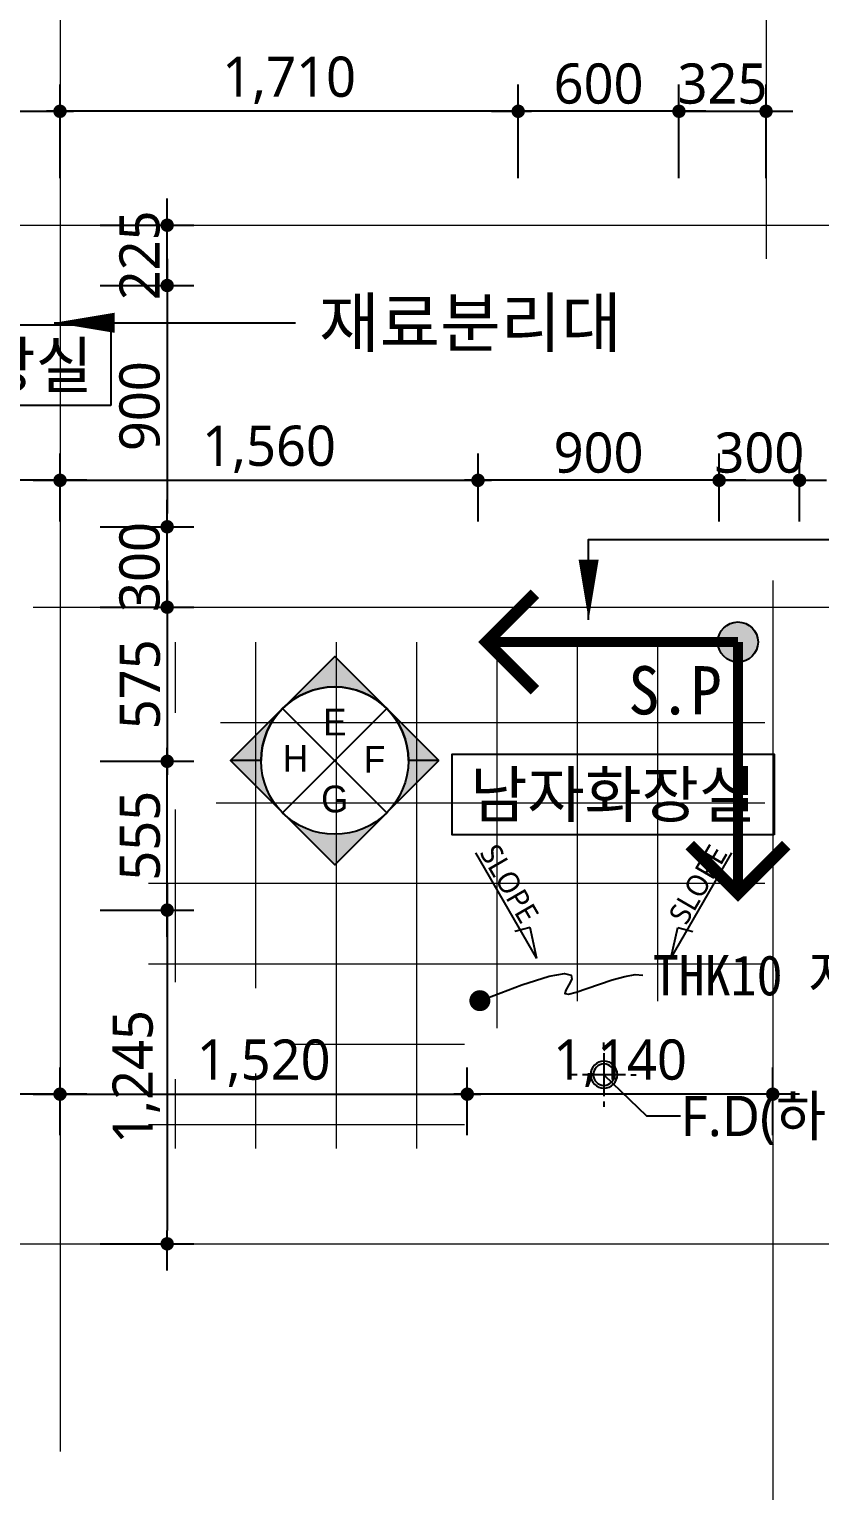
# Model space of a CAD drawing. Header units: millimetres. Extents: x -423835 to -174325, y -1379898 to -1311126.
# Drawn here: x -362437 to -359486, y -1357923 to -1352470 of the extents above; entities that cross this region are included whole.
import ezdxf
from ezdxf.enums import TextEntityAlignment as Align

# ---------------------------------------------------------------- set-up
doc = ezdxf.new("R2010")
doc.units = ezdxf.units.MM
doc.header["$LTSCALE"] = 100
doc.header["$MEASUREMENT"] = 0
doc.header["$PDSIZE"] = -10
doc.linetypes.add('CEN', pattern=[62, 60, -1, 0, -1])
doc.layers.get('0').update_dxf_attribs({"linetype": 'CONTINUOUS'})
doc.layers.get('Defpoints').update_dxf_attribs({"color": 153, "linetype": 'CONTINUOUS'})
for name, color, linetype, lineweight in [('A-AXIS-LINE', 1, 'CEN', 15), ('A-MKXS-TEXT1', 3, 'CONTINUOUS', 25), ('A-MKXX-NAME', 3, 'CONTINUOUS', 25), ('A-MKXX-SYMB', 7, 'CONTINUOUS', 25), ('A-WAXK-PATT', 8, 'CONTINUOUS', 18)]:
    doc.layers.add(name, color=color, linetype=linetype, lineweight=lineweight)
for name, color, linetype in [('A-DIMS', 7, 'CONTINUOUS'), ('A-ETC-1', 7, 'CONTINUOUS'), ('A-MKXS-LEAD', 7, 'CONTINUOUS'), ('A-TXT-S', 3, 'CONTINUOUS'), ('AA-MARK', 1, 'CONTINUOUS'), ('AA-TEX-3', 3, 'CONTINUOUS'), ('ARDM', 7, 'CONTINUOUS'), ('FIX', 6, 'CONTINUOUS'), ('IN-F-PAT', 8, 'CONTINUOUS'), ('IN-TEXT-FIN', 3, 'CONTINUOUS'), ('LEADER', 7, 'CONTINUOUS')]:
    doc.layers.add(name, color=color, linetype=linetype)
doc.styles.add('HY울릉도L', font='')
doc.styles.add('돋움체', font='')
doc.styles.add('맑은고딕', font='malgun.ttf')
doc.styles.add('한농대-돋음체', font='')
doc.styles.get('HY울릉도L').set_extended_font_data('HYwulM')
doc.styles.get('돋움체').set_extended_font_data('DotumChe')
doc.styles.get('한농대-돋음체').set_extended_font_data('Dotum')
doc.dimstyles.new('CDIM', dxfattribs={"dimtxt": 3, "dimasz": 1.5, "dimexe": 2, "dimexo": 1, "dimgap": 1, "dimtad": 1, "dimdec": 0, "dimrnd": 0.5, "dimzin": 0, "dimdsep": 32, "dimlunit": 6, "dimtxsty": 'HY울릉도L', "dimblk1": '_CIDOT', "dimblk2": '_CIDOT', "dimsah": 1, "dimcen": 5.5, "dimclrd": 2, "dimclre": 2, "dimclrt": 7, "dimadec": 0, "dimazin": 0, "dimtfac": 1, "dimtdec": 0, "dimtix": 1, "dimtmove": 2, "dimatfit": 1, "dimldrblk": '_CIDOT', "dimfxl": 1, "dimtolj": 1, "dimtzin": 0, "dimlwd": -1, "dimarcsym": 0})

# ---------------------------------------------------------------- blocks, each defined once
blk = doc.blocks.new('전개도')
at = {"layer": 'AA-MARK'}
h = blk.add_hatch(color=256, dxfattribs=at)
edge = h.paths.add_edge_path()
edge.add_line((-32914.55, -89502.68), (-32916.83, -89502.68))
edge.add_arc((-32922.33, -89502.68), 5.5, 0, 180)
edge.add_line((-32927.83, -89502.68), (-32930.11, -89502.68))
edge.add_line((-32930.11, -89502.68), (-32922.33, -89494.91))
edge.add_line((-32922.33, -89494.91), (-32914.55, -89502.68))
h = blk.add_hatch(color=256, dxfattribs=at)
edge = h.paths.add_edge_path()
edge.add_line((-32914.55, -89502.68), (-32916.83, -89502.68))
edge.add_arc((-32922.33, -89502.68), 5.5, -180, 0, ccw=False)
edge.add_line((-32927.83, -89502.68), (-32930.11, -89502.68))
edge.add_line((-32930.11, -89502.68), (-32922.33, -89510.46))
edge.add_line((-32922.33, -89510.46), (-32914.55, -89502.68))
at = {"layer": 'AA-MARK', "color": 1}
for p, q in [((-32918.44, -89506.57), (-32926.22, -89498.79)), ((-32918.44, -89498.79), (-32926.22, -89506.57))]:
    blk.add_line(p, q, dxfattribs=at)
at = {"layer": 'AA-MARK'}
for points in [[(-32914.55, -89502.68), (-32916.83, -89502.68, 1), (-32927.83, -89502.68), (-32930.11, -89502.68), (-32922.33, -89494.91)], [(-32914.55, -89502.68), (-32916.83, -89502.68, -1), (-32927.83, -89502.68), (-32930.11, -89502.68), (-32922.33, -89510.46)]]:
    blk.add_lwpolyline(points, format="xyb", close=True, dxfattribs=at)
blk.add_circle((-32922.33, -89502.68), 5.5, dxfattribs=at)
blk = doc.blocks.new('전개도-1')
at = {"xscale": 50, "yscale": 50, "zscale": 50}
blk.add_blockref('전개도', (1646116.4, 4475134.2), dxfattribs=at)
at = {"layer": 'AA-MARK', "color": 3, "style": '한농대-돋음체'}
for tag, p in [('A', (0, 93.9)), ('B', (-146.8, -41.5)), ('C', (148.6, -45.4)), ('D', (0, -193))]:
    blk.add_attdef(tag, text='', height=100, dxfattribs=at).set_placement(p, align=Align.CENTER)
blk = doc.blocks.new('지하2층 평면도$1$FD')
at = {"layer": 'FIX'}
for p, q in [((0, 100), (0, 120)), ((0, -80), (0, 80)), ((-100, 0), (-120, 0)), ((80, 0), (-80, 0)), ((100, 0), (120, 0)), ((0, -100), (0, -120))]:
    blk.add_line(p, q, dxfattribs=at)
for radius in [50, 40]:
    blk.add_circle((0, 0), radius, dxfattribs=at)
blk = doc.blocks.new('A$C136B090C')
at = {"layer": 'A-ETC-1'}
for p, q in [((-49.8, 328.8), (86.4, 203.5)), ((-49.8, 328.8), (306.3, -288)), ((86.4, 203.5), (22.1, 139.2))]:
    blk.add_line(p, q, dxfattribs=at)
blk = doc.blocks.new('_CIDOT')
at = {"color": 0, "linetype": 'ByBlock'}
blk.add_line((2, 0), (-1, 0), dxfattribs=at)
at = {"color": 0, "linetype": 'ByBlock', "const_width": 0.5}
blk.add_lwpolyline([(-0.25, 0, 1), (0.25, 0, 1)], format="xyb", close=True, dxfattribs=at)
blk = doc.blocks.new('*D328')
at = {"layer": 'A-DIMS', "lineweight": -2, "transparency": 16777216}
for p, q in [((-363681.7, -1354306.6), (-363681.7, -1354053.3)), ((-362321.7, -1354306.6), (-362321.7, -1354053.3))]:
    blk.add_line(p, q, dxfattribs=at)
at = {"layer": 'A-DIMS', "transparency": 16777216}
blk.add_line((-362371.7, -1354153.3), (-363631.7, -1354153.3), dxfattribs=at)
at = {"layer": 'Defpoints', "color": 0, "transparency": 16777216}
for p in [(-363681.7, -1354153.3), (-363681.7, -1354356.6), (-362321.7, -1354356.6)]:
    blk.add_point(p, dxfattribs=at)
at = {"layer": 'A-DIMS', "transparency": 16777216, "xscale": 50, "yscale": 50, "zscale": 50, "rotation": 180}
blk.add_blockref('_CIDOT', (-363681.7, -1354153.3), dxfattribs=at)
at = {"layer": 'A-DIMS', "transparency": 16777216, "xscale": 50, "yscale": 50, "zscale": 50}
blk.add_blockref('_CIDOT', (-362321.7, -1354153.3), dxfattribs=at)
at = {"layer": 'A-DIMS', "color": 3, "transparency": 16777216, "insert": (-363001.7, -1354037.8), "char_height": 150, "attachment_point": 5, "style": '맑은고딕'}
blk.add_mtext('\\A1;1,360', dxfattribs=at)
blk = doc.blocks.new('*D329')
at = {"layer": 'A-DIMS', "lineweight": -2, "transparency": 16777216}
for p, q in [((-360761.7, -1354306.6), (-360761.7, -1354053.3)), ((-359861.7, -1354306.6), (-359861.7, -1354053.3))]:
    blk.add_line(p, q, dxfattribs=at)
at = {"layer": 'A-DIMS', "transparency": 16777216}
blk.add_line((-359911.7, -1354153.3), (-360711.7, -1354153.3), dxfattribs=at)
at = {"layer": 'Defpoints', "color": 0, "transparency": 16777216}
for p in [(-360761.7, -1354153.3), (-360761.7, -1354356.6), (-359861.7, -1354356.6)]:
    blk.add_point(p, dxfattribs=at)
at = {"layer": 'A-DIMS', "transparency": 16777216, "xscale": 50, "yscale": 50, "zscale": 50, "rotation": 180}
blk.add_blockref('_CIDOT', (-360761.7, -1354153.3), dxfattribs=at)
at = {"layer": 'A-DIMS', "transparency": 16777216, "xscale": 50, "yscale": 50, "zscale": 50}
blk.add_blockref('_CIDOT', (-359861.7, -1354153.3), dxfattribs=at)
at = {"layer": 'A-DIMS', "color": 3, "transparency": 16777216, "insert": (-360311.7, -1354050.8), "char_height": 150, "attachment_point": 5, "style": '맑은고딕'}
blk.add_mtext('\\A1;900', dxfattribs=at)
blk = doc.blocks.new('*D330')
at = {"layer": 'A-DIMS', "lineweight": -2, "transparency": 16777216}
for p, q in [((-362321.7, -1354306.6), (-362321.7, -1354053.3)), ((-360761.7, -1354306.6), (-360761.7, -1354053.3))]:
    blk.add_line(p, q, dxfattribs=at)
at = {"layer": 'A-DIMS', "transparency": 16777216}
blk.add_line((-362271.7, -1354153.3), (-360811.7, -1354153.3), dxfattribs=at)
at = {"layer": 'Defpoints', "color": 0, "transparency": 16777216}
for p in [(-360761.7, -1354153.3), (-362321.7, -1354356.6), (-360761.7, -1354356.6)]:
    blk.add_point(p, dxfattribs=at)
at = {"layer": 'A-DIMS', "transparency": 16777216, "xscale": 50, "yscale": 50, "zscale": 50, "rotation": 180}
blk.add_blockref('_CIDOT', (-362321.7, -1354153.3), dxfattribs=at)
at = {"layer": 'A-DIMS', "transparency": 16777216, "xscale": 50, "yscale": 50, "zscale": 50}
blk.add_blockref('_CIDOT', (-360761.7, -1354153.3), dxfattribs=at)
at = {"layer": 'A-DIMS', "color": 3, "transparency": 16777216, "insert": (-361541.7, -1354037.8), "char_height": 150, "attachment_point": 5, "style": '맑은고딕'}
blk.add_mtext('\\A1;1,560', dxfattribs=at)
blk = doc.blocks.new('*D331')
at = {"layer": 'A-DIMS', "lineweight": -2, "transparency": 16777216}
for p, q in [((-359861.7, -1354306.6), (-359861.7, -1354053.3)), ((-359561.7, -1354306.6), (-359561.7, -1354053.3))]:
    blk.add_line(p, q, dxfattribs=at)
at = {"layer": 'A-DIMS', "transparency": 16777216}
for p, q in [((-359911.7, -1354153.3), (-359961.7, -1354153.3)), ((-359861.7, -1354153.3), (-359561.7, -1354153.3)), ((-359511.7, -1354153.3), (-359461.7, -1354153.3))]:
    blk.add_line(p, q, dxfattribs=at)
at = {"layer": 'Defpoints', "color": 0, "transparency": 16777216}
for p in [(-359561.7, -1354153.3), (-359861.7, -1354356.6), (-359561.7, -1354356.6)]:
    blk.add_point(p, dxfattribs=at)
at = {"layer": 'A-DIMS', "transparency": 16777216, "xscale": 50, "yscale": 50, "zscale": 50}
blk.add_blockref('_CIDOT', (-359861.7, -1354153.3), dxfattribs=at)
at = {"layer": 'A-DIMS', "transparency": 16777216, "xscale": 50, "yscale": 50, "zscale": 50, "rotation": 180}
blk.add_blockref('_CIDOT', (-359561.7, -1354153.3), dxfattribs=at)
at = {"layer": 'A-DIMS', "color": 3, "transparency": 16777216, "insert": (-359711.7, -1354050.8), "char_height": 150, "attachment_point": 5, "style": '맑은고딕'}
blk.add_mtext('\\A1;300', dxfattribs=at)
blk = doc.blocks.new('*D332')
at = {"layer": 'A-DIMS', "lineweight": -2, "transparency": 16777216}
for p, q in [((-362171.7, -1354626.6), (-361821.7, -1354626.6)), ((-362171.7, -1355201.6), (-361821.7, -1355201.6))]:
    blk.add_line(p, q, dxfattribs=at)
at = {"layer": 'A-DIMS', "transparency": 16777216}
blk.add_line((-361921.7, -1354676.6), (-361921.7, -1355151.6), dxfattribs=at)
at = {"layer": 'Defpoints', "color": 0, "transparency": 16777216}
for p in [(-362221.7, -1354626.6), (-362221.7, -1355201.6), (-361921.7, -1355201.6)]:
    blk.add_point(p, dxfattribs=at)
at = {"layer": 'A-DIMS', "transparency": 16777216, "xscale": 50, "yscale": 50, "zscale": 50}
for p, rotation in [((-361921.7, -1354626.6), 90), ((-361921.7, -1355201.6), 270)]:
    blk.add_blockref('_CIDOT', p, dxfattribs=dict(at, rotation=rotation))
at = {"layer": 'A-DIMS', "color": 3, "transparency": 16777216, "insert": (-362022.9, -1354914.1), "char_height": 150, "attachment_point": 5, "rotation": 90, "style": '맑은고딕'}
blk.add_mtext('\\A1;575', dxfattribs=at)
blk = doc.blocks.new('*D333')
at = {"layer": 'A-DIMS', "lineweight": -2, "transparency": 16777216}
for p, q in [((-362171.7, -1355201.6), (-361821.7, -1355201.6)), ((-362171.7, -1355756.6), (-361821.7, -1355756.6))]:
    blk.add_line(p, q, dxfattribs=at)
at = {"layer": 'A-DIMS', "transparency": 16777216}
blk.add_line((-361921.7, -1355706.6), (-361921.7, -1355251.6), dxfattribs=at)
at = {"layer": 'Defpoints', "color": 0, "transparency": 16777216}
for p in [(-362221.7, -1355201.6), (-361921.7, -1355201.6), (-362221.7, -1355756.6)]:
    blk.add_point(p, dxfattribs=at)
at = {"layer": 'A-DIMS', "transparency": 16777216, "xscale": 50, "yscale": 50, "zscale": 50}
for p, rotation in [((-361921.7, -1355201.6), 90), ((-361921.7, -1355756.6), 270)]:
    blk.add_blockref('_CIDOT', p, dxfattribs=dict(at, rotation=rotation))
at = {"layer": 'A-DIMS', "color": 3, "transparency": 16777216, "insert": (-362022.9, -1355479.1), "char_height": 150, "attachment_point": 5, "rotation": 90, "style": '맑은고딕'}
blk.add_mtext('\\A1;555', dxfattribs=at)
blk = doc.blocks.new('*D334')
at = {"layer": 'A-DIMS', "transparency": 16777216}
for p, q in [((-361921.7, -1354276.6), (-361921.7, -1354226.6)), ((-361921.7, -1354626.6), (-361921.7, -1354326.6)), ((-361921.7, -1354676.6), (-361921.7, -1354726.6))]:
    blk.add_line(p, q, dxfattribs=at)
at = {"layer": 'A-DIMS', "lineweight": -2, "transparency": 16777216}
for p, q in [((-362171.7, -1354326.6), (-361821.7, -1354326.6)), ((-362171.7, -1354626.6), (-361821.7, -1354626.6))]:
    blk.add_line(p, q, dxfattribs=at)
at = {"layer": 'Defpoints', "color": 0, "transparency": 16777216}
for p in [(-362221.7, -1354326.6), (-361921.7, -1354326.6), (-362221.7, -1354626.6)]:
    blk.add_point(p, dxfattribs=at)
at = {"layer": 'A-DIMS', "transparency": 16777216, "xscale": 50, "yscale": 50, "zscale": 50}
for p, rotation in [((-361921.7, -1354326.6), 270), ((-361921.7, -1354626.6), 90)]:
    blk.add_blockref('_CIDOT', p, dxfattribs=dict(at, rotation=rotation))
at = {"layer": 'A-DIMS', "color": 3, "transparency": 16777216, "insert": (-362024.2, -1354476.6), "char_height": 150, "attachment_point": 5, "rotation": 90, "style": '맑은고딕'}
blk.add_mtext('\\A1;300', dxfattribs=at)
blk = doc.blocks.new('*D335')
at = {"layer": 'A-DIMS', "lineweight": -2, "transparency": 16777216}
for p, q in [((-362171.7, -1353426.6), (-361821.7, -1353426.6)), ((-362171.7, -1354326.6), (-361821.7, -1354326.6))]:
    blk.add_line(p, q, dxfattribs=at)
at = {"layer": 'A-DIMS', "transparency": 16777216}
blk.add_line((-361921.7, -1353476.6), (-361921.7, -1354276.6), dxfattribs=at)
at = {"layer": 'Defpoints', "color": 0, "transparency": 16777216}
for p in [(-362221.7, -1353426.6), (-362221.7, -1354326.6), (-361921.7, -1354326.6)]:
    blk.add_point(p, dxfattribs=at)
at = {"layer": 'A-DIMS', "transparency": 16777216, "xscale": 50, "yscale": 50, "zscale": 50}
for p, rotation in [((-361921.7, -1353426.6), 90), ((-361921.7, -1354326.6), 270)]:
    blk.add_blockref('_CIDOT', p, dxfattribs=dict(at, rotation=rotation))
at = {"layer": 'A-DIMS', "color": 3, "transparency": 16777216, "insert": (-362024.2, -1353876.6), "char_height": 150, "attachment_point": 5, "rotation": 90, "style": '맑은고딕'}
blk.add_mtext('\\A1;900', dxfattribs=at)
blk = doc.blocks.new('*D336')
at = {"layer": 'A-DIMS', "transparency": 16777216}
for p, q in [((-361921.7, -1353151.6), (-361921.7, -1353101.6)), ((-361921.7, -1353426.6), (-361921.7, -1353201.6)), ((-361921.7, -1353476.6), (-361921.7, -1353526.6))]:
    blk.add_line(p, q, dxfattribs=at)
at = {"layer": 'A-DIMS', "lineweight": -2, "transparency": 16777216}
for p, q in [((-362171.7, -1353201.6), (-361821.7, -1353201.6)), ((-362171.7, -1353426.6), (-361821.7, -1353426.6))]:
    blk.add_line(p, q, dxfattribs=at)
at = {"layer": 'Defpoints', "color": 0, "transparency": 16777216}
for p in [(-362221.7, -1353201.6), (-361921.7, -1353201.6), (-362221.7, -1353426.6)]:
    blk.add_point(p, dxfattribs=at)
at = {"layer": 'A-DIMS', "transparency": 16777216, "xscale": 50, "yscale": 50, "zscale": 50}
for p, rotation in [((-361921.7, -1353201.6), 270), ((-361921.7, -1353426.6), 90)]:
    blk.add_blockref('_CIDOT', p, dxfattribs=dict(at, rotation=rotation))
at = {"layer": 'A-DIMS', "color": 3, "transparency": 16777216, "insert": (-362024.2, -1353314.1), "char_height": 150, "attachment_point": 5, "rotation": 90, "style": '맑은고딕'}
blk.add_mtext('\\A1;225', dxfattribs=at)
blk = doc.blocks.new('*D339')
at = {"layer": 'A-DIMS', "lineweight": -2, "transparency": 16777216}
for p, q in [((-362961.7, -1353026.6), (-362961.7, -1352676.6)), ((-362321.7, -1353026.6), (-362321.7, -1352676.6))]:
    blk.add_line(p, q, dxfattribs=at)
at = {"layer": 'A-DIMS', "transparency": 16777216}
blk.add_line((-362911.7, -1352776.6), (-362371.7, -1352776.6), dxfattribs=at)
at = {"layer": 'Defpoints', "color": 0, "transparency": 16777216}
for p in [(-362321.7, -1352776.6), (-362961.7, -1353076.6), (-362321.7, -1353076.6)]:
    blk.add_point(p, dxfattribs=at)
at = {"layer": 'A-DIMS', "transparency": 16777216, "xscale": 50, "yscale": 50, "zscale": 50, "rotation": 180}
blk.add_blockref('_CIDOT', (-362961.7, -1352776.6), dxfattribs=at)
at = {"layer": 'A-DIMS', "transparency": 16777216, "xscale": 50, "yscale": 50, "zscale": 50}
blk.add_blockref('_CIDOT', (-362321.7, -1352776.6), dxfattribs=at)
at = {"layer": 'A-DIMS', "color": 3, "transparency": 16777216, "insert": (-362641.7, -1352674.1), "char_height": 150, "attachment_point": 5, "style": '맑은고딕'}
blk.add_mtext('\\A1;640', dxfattribs=at)
blk = doc.blocks.new('*D340')
at = {"layer": 'A-DIMS', "lineweight": -2, "transparency": 16777216}
for p, q in [((-362321.7, -1353026.6), (-362321.7, -1352676.6)), ((-360611.7, -1353026.6), (-360611.7, -1352676.6))]:
    blk.add_line(p, q, dxfattribs=at)
at = {"layer": 'A-DIMS', "transparency": 16777216}
blk.add_line((-360661.7, -1352776.6), (-362271.7, -1352776.6), dxfattribs=at)
at = {"layer": 'Defpoints', "color": 0, "transparency": 16777216}
for p in [(-362321.7, -1352776.6), (-362321.7, -1353076.6), (-360611.7, -1353076.6)]:
    blk.add_point(p, dxfattribs=at)
at = {"layer": 'A-DIMS', "transparency": 16777216, "xscale": 50, "yscale": 50, "zscale": 50, "rotation": 180}
blk.add_blockref('_CIDOT', (-362321.7, -1352776.6), dxfattribs=at)
at = {"layer": 'A-DIMS', "transparency": 16777216, "xscale": 50, "yscale": 50, "zscale": 50}
blk.add_blockref('_CIDOT', (-360611.7, -1352776.6), dxfattribs=at)
at = {"layer": 'A-DIMS', "color": 3, "transparency": 16777216, "insert": (-361466.7, -1352661.1), "char_height": 150, "attachment_point": 5, "style": '맑은고딕'}
blk.add_mtext('\\A1;1,710', dxfattribs=at)
blk = doc.blocks.new('*D341')
at = {"layer": 'A-DIMS', "lineweight": -2, "transparency": 16777216}
for p, q in [((-360611.7, -1353026.6), (-360611.7, -1352676.6)), ((-360011.7, -1353026.6), (-360011.7, -1352676.6))]:
    blk.add_line(p, q, dxfattribs=at)
at = {"layer": 'A-DIMS', "transparency": 16777216}
blk.add_line((-360061.7, -1352776.6), (-360561.7, -1352776.6), dxfattribs=at)
at = {"layer": 'Defpoints', "color": 0, "transparency": 16777216}
for p in [(-360611.7, -1352776.6), (-360611.7, -1353076.6), (-360011.7, -1353076.6)]:
    blk.add_point(p, dxfattribs=at)
at = {"layer": 'A-DIMS', "transparency": 16777216, "xscale": 50, "yscale": 50, "zscale": 50, "rotation": 180}
blk.add_blockref('_CIDOT', (-360611.7, -1352776.6), dxfattribs=at)
at = {"layer": 'A-DIMS', "transparency": 16777216, "xscale": 50, "yscale": 50, "zscale": 50}
blk.add_blockref('_CIDOT', (-360011.7, -1352776.6), dxfattribs=at)
at = {"layer": 'A-DIMS', "color": 3, "transparency": 16777216, "insert": (-360311.7, -1352674.1), "char_height": 150, "attachment_point": 5, "style": '맑은고딕'}
blk.add_mtext('\\A1;600', dxfattribs=at)
blk = doc.blocks.new('*D342')
at = {"layer": 'A-DIMS', "lineweight": -2, "transparency": 16777216}
for p, q in [((-360011.7, -1353026.6), (-360011.7, -1352676.6)), ((-359686.7, -1353026.6), (-359686.7, -1352676.6))]:
    blk.add_line(p, q, dxfattribs=at)
at = {"layer": 'A-DIMS', "transparency": 16777216}
for p, q in [((-360061.7, -1352776.6), (-360111.7, -1352776.6)), ((-360011.7, -1352776.6), (-359686.7, -1352776.6)), ((-359636.7, -1352776.6), (-359586.7, -1352776.6))]:
    blk.add_line(p, q, dxfattribs=at)
at = {"layer": 'Defpoints', "color": 0, "transparency": 16777216}
for p in [(-359686.7, -1352776.6), (-360011.7, -1353076.6), (-359686.7, -1353076.6)]:
    blk.add_point(p, dxfattribs=at)
at = {"layer": 'A-DIMS', "transparency": 16777216, "xscale": 50, "yscale": 50, "zscale": 50}
blk.add_blockref('_CIDOT', (-360011.7, -1352776.6), dxfattribs=at)
at = {"layer": 'A-DIMS', "transparency": 16777216, "xscale": 50, "yscale": 50, "zscale": 50, "rotation": 180}
blk.add_blockref('_CIDOT', (-359686.7, -1352776.6), dxfattribs=at)
at = {"layer": 'A-DIMS', "color": 3, "transparency": 16777216, "insert": (-359849.2, -1352674.1), "char_height": 150, "attachment_point": 5, "style": '맑은고딕'}
blk.add_mtext('\\A1;325', dxfattribs=at)
blk = doc.blocks.new('*D346')
at = {"layer": 'A-DIMS', "lineweight": -2, "transparency": 16777216}
for p, q in [((-362171.7, -1355756.6), (-361821.7, -1355756.6)), ((-362171.7, -1357001.6), (-361821.7, -1357001.6))]:
    blk.add_line(p, q, dxfattribs=at)
at = {"layer": 'A-DIMS', "transparency": 16777216}
blk.add_line((-361921.7, -1355806.6), (-361921.7, -1356951.6), dxfattribs=at)
at = {"layer": 'Defpoints', "color": 0, "transparency": 16777216}
for p in [(-362221.7, -1355756.6), (-362221.7, -1357001.6), (-361921.7, -1357001.6)]:
    blk.add_point(p, dxfattribs=at)
at = {"layer": 'A-DIMS', "transparency": 16777216, "xscale": 50, "yscale": 50, "zscale": 50}
for p, rotation in [((-361921.7, -1355756.6), 90), ((-361921.7, -1357001.6), 270)]:
    blk.add_blockref('_CIDOT', p, dxfattribs=dict(at, rotation=rotation))
at = {"layer": 'A-DIMS', "color": 3, "transparency": 16777216, "insert": (-362037.2, -1356379.1), "char_height": 150, "attachment_point": 5, "rotation": 90, "style": '맑은고딕'}
blk.add_mtext('\\A1;1,245', dxfattribs=at)
blk = doc.blocks.new('*D349')
at = {"layer": 'A-DIMS', "lineweight": -2, "transparency": 16777216}
for p, q in [((-363341.7, -1356596.6), (-363341.7, -1356343.3)), ((-362321.7, -1356596.6), (-362321.7, -1356343.3))]:
    blk.add_line(p, q, dxfattribs=at)
at = {"layer": 'A-DIMS', "transparency": 16777216}
blk.add_line((-362371.7, -1356443.3), (-363291.7, -1356443.3), dxfattribs=at)
at = {"layer": 'Defpoints', "color": 0, "transparency": 16777216}
for p in [(-363341.7, -1356443.3), (-363341.7, -1356646.6), (-362321.7, -1356646.6)]:
    blk.add_point(p, dxfattribs=at)
at = {"layer": 'A-DIMS', "transparency": 16777216, "xscale": 50, "yscale": 50, "zscale": 50, "rotation": 180}
blk.add_blockref('_CIDOT', (-363341.7, -1356443.3), dxfattribs=at)
at = {"layer": 'A-DIMS', "transparency": 16777216, "xscale": 50, "yscale": 50, "zscale": 50}
blk.add_blockref('_CIDOT', (-362321.7, -1356443.3), dxfattribs=at)
at = {"layer": 'A-DIMS', "color": 3, "transparency": 16777216, "insert": (-362831.7, -1356327.8), "char_height": 150, "attachment_point": 5, "style": '맑은고딕'}
blk.add_mtext('\\A1;1,020', dxfattribs=at)
blk = doc.blocks.new('*D350')
at = {"layer": 'A-DIMS', "lineweight": -2, "transparency": 16777216}
for p, q in [((-360801.7, -1356596.6), (-360801.7, -1356343.3)), ((-359661.7, -1356596.6), (-359661.7, -1356343.3))]:
    blk.add_line(p, q, dxfattribs=at)
at = {"layer": 'A-DIMS', "transparency": 16777216}
blk.add_line((-359711.7, -1356443.3), (-360751.7, -1356443.3), dxfattribs=at)
at = {"layer": 'Defpoints', "color": 0, "transparency": 16777216}
for p in [(-360801.7, -1356443.3), (-360801.7, -1356646.6), (-359661.7, -1356646.6)]:
    blk.add_point(p, dxfattribs=at)
at = {"layer": 'A-DIMS', "transparency": 16777216, "xscale": 50, "yscale": 50, "zscale": 50, "rotation": 180}
blk.add_blockref('_CIDOT', (-360801.7, -1356443.3), dxfattribs=at)
at = {"layer": 'A-DIMS', "transparency": 16777216, "xscale": 50, "yscale": 50, "zscale": 50}
blk.add_blockref('_CIDOT', (-359661.7, -1356443.3), dxfattribs=at)
at = {"layer": 'A-DIMS', "color": 3, "transparency": 16777216, "insert": (-360231.7, -1356327.8), "char_height": 150, "attachment_point": 5, "style": '맑은고딕'}
blk.add_mtext('\\A1;1,140', dxfattribs=at)
blk = doc.blocks.new('*D351')
at = {"layer": 'A-DIMS', "lineweight": -2, "transparency": 16777216}
for p, q in [((-362321.7, -1356596.6), (-362321.7, -1356343.3)), ((-360801.7, -1356596.6), (-360801.7, -1356343.3))]:
    blk.add_line(p, q, dxfattribs=at)
at = {"layer": 'A-DIMS', "transparency": 16777216}
blk.add_line((-362271.7, -1356443.3), (-360851.7, -1356443.3), dxfattribs=at)
at = {"layer": 'Defpoints', "color": 0, "transparency": 16777216}
for p in [(-360801.7, -1356443.3), (-362321.7, -1356646.6), (-360801.7, -1356646.6)]:
    blk.add_point(p, dxfattribs=at)
at = {"layer": 'A-DIMS', "transparency": 16777216, "xscale": 50, "yscale": 50, "zscale": 50, "rotation": 180}
blk.add_blockref('_CIDOT', (-362321.7, -1356443.3), dxfattribs=at)
at = {"layer": 'A-DIMS', "transparency": 16777216, "xscale": 50, "yscale": 50, "zscale": 50}
blk.add_blockref('_CIDOT', (-360801.7, -1356443.3), dxfattribs=at)
at = {"layer": 'A-DIMS', "color": 3, "transparency": 16777216, "insert": (-361561.7, -1356327.8), "char_height": 150, "attachment_point": 5, "style": '맑은고딕'}
blk.add_mtext('\\A1;1,520', dxfattribs=at)

msp = doc.modelspace()

# ---------------------------------------------------------------- hatches: boundary and pattern name
at = {"layer": 'IN-F-PAT', "transparency": 33554687}
h = msp.add_hatch(color=2, dxfattribs=at)
h.dxf.hatch_style = 1
h.paths.add_polyline_path([(-359716.7, -1354756.6, 1), (-359866.7, -1354756.6, 1)])
h = msp.add_hatch(color=2, dxfattribs=at)
h.dxf.hatch_style = 1
h.paths.add_polyline_path([(-359716.7, -1354756.6, 1), (-359866.7, -1354756.6, 1)])

# ---------------------------------------------------------------- linework, layer by layer
at = {"layer": 'A-AXIS-LINE', "ltscale": 50}
for points in [[(-362321.7, -1351701.6), (-362321.7, -1357776.6)], [(-359686.7, -1351701.6), (-359686.7, -1353326.6)], [(-366161.7, -1353201.6), (-358186.7, -1353201.6)], [(-359661.7, -1354526.6), (-359661.7, -1358276.6)], [(-362421.7, -1354626.6), (-358686.7, -1354626.6)], [(-366161.7, -1357001.6), (-358186.7, -1357001.6)]]:
    msp.add_lwpolyline(points, dxfattribs=at)
at = {"layer": 'A-MKXS-LEAD'}
for points in [[(-360754.8, -1356094.5), (-360598.4, -1356035.5), (-360496.5, -1356003.7), (-360438.5, -1355993.4), (-360413.9, -1355999), (-360412.1, -1356014.8), (-360422.4, -1356035.3), (-360434.5, -1356054.8), (-360437.6, -1356067.7), (-360423.8, -1356069.8), (-360394.8, -1356062.8), (-360355, -1356049.7), (-360308.8, -1356033.5), (-360260.4, -1356017.3), (-360214.3, -1356004.3), (-360174.8, -1355997.4), (-360146.2, -1355999.7)], [(-360291.7, -1356370.6), (-360132.6, -1356524.7), (-360005.6, -1356524.7)]]:
    msp.add_lwpolyline(points, dxfattribs=at)
at = {"layer": 'A-MKXS-LEAD', "const_width": 38.4}
msp.add_lwpolyline([(-360774.7, -1356092.5, 1), (-360734.9, -1356096.5, 1)], format="xyb", close=True, dxfattribs=at)
at = {"layer": 'A-MKXX-SYMB'}
for points in [[(-362132.1, -1353873.7), (-363333.2, -1353873.7), (-363333.2, -1353573.5), (-362132.1, -1353573.5)], [(-359656.9, -1355475.5), (-360858.1, -1355475.5), (-360858.1, -1355175.2), (-359656.9, -1355175.2)]]:
    msp.add_lwpolyline(points, close=True, dxfattribs=at)
at = {"layer": 'A-WAXK-PATT'}
for p, q in [((-361891.7, -1354756.6), (-361891.7, -1355021.3)), ((-361591.7, -1354756.6), (-361591.7, -1356047.3)), ((-361291.7, -1354756.6), (-361291.7, -1356646.6)), ((-360991.7, -1354756.6), (-360991.7, -1356646.6)), ((-360691.7, -1354756.6), (-360691.7, -1356196.6)), ((-360391.7, -1354756.6), (-360391.7, -1356096.6)), ((-360091.7, -1354756.6), (-360091.7, -1356096.6)), ((-361722.2, -1355056.6), (-359691.7, -1355056.6)), ((-361739.2, -1355356.6), (-359691.7, -1355356.6)), ((-361891.7, -1355381.8), (-361891.7, -1356025.6)), ((-361991.7, -1355656.6), (-359691.7, -1355656.6)), ((-361991.7, -1355956.6), (-359691.7, -1355956.6)), ((-361448.4, -1356256.6), (-360811.7, -1356256.6)), ((-361891.7, -1356387.6), (-361891.7, -1356646.6)), ((-361591.7, -1356365.9), (-361591.7, -1356646.6)), ((-361991.7, -1356556.6), (-360811.7, -1356556.6))]:
    msp.add_line(p, q, dxfattribs=at)
at = {"layer": 'IN-F-PAT', "color": 2, "const_width": 45}
for points in [[(-360549.2, -1354576.6), (-360729.2, -1354756.6), (-360549.2, -1354936.6)], [(-359971.7, -1355514.1), (-359791.7, -1355694.1), (-359611.7, -1355514.1)]]:
    msp.add_lwpolyline(points, dxfattribs=at)
at = {"layer": 'IN-F-PAT', "color": 2}
for points in [[(-359791.7, -1354756.6, 37.5, 37.5, 0), (-360718.1, -1354756.6, 187.5, 187.5, 0)], [(-359791.7, -1354756.6, 37.5, 37.5, 0), (-359791.7, -1355683, 187.5, 187.5, 0)]]:
    msp.add_lwpolyline(points, format="xyseb", dxfattribs=at)
msp.add_circle((-359791.7, -1354756.6), 75, dxfattribs=at)
msp.add_circle((-359791.7, -1354756.6), 75, dxfattribs=at)
at = {"layer": 'LEADER'}
for points in [[(-362343.1, -1353565.5, 0, 75, 0), (-362118.1, -1353565.5, 0, 0, 0), (-362118.1, -1353565.5, 0, 0, 0)], [(-360348.8, -1354673.7, 0, 75, 0), (-360348.8, -1354448.7, 0, 0, 0), (-360348.8, -1354448.7, 0, 0, 0)]]:
    msp.add_lwpolyline(points, format="xyseb", dxfattribs=at)
for points in [[(-362343.1, -1353565.5), (-361443.1, -1353565.5)], [(-360348.8, -1354673.7), (-360348.8, -1354373.7), (-359448.8, -1354373.7)]]:
    msp.add_lwpolyline(points, dxfattribs=at)

# ---------------------------------------------------------------- block references
msp.add_blockref('전개도-1', (-361296.3, -1355199.1)).add_auto_attribs({'D': 'G', 'C': 'F', 'B': 'H', 'A': 'E'})
at = {"layer": 'ARDM', "ltscale": 0.6}
for p, xscale, yscale, zscale, rotation in [((-360708, -1355804.7), -0.6399999999994029, 0.6399999999994029, 0.6399999999994029, 240.0000000000843), ((-359875.4, -1355804.7), 0.6399999999994028, 0.6399999999994028, 0.6399999999994028, 119.9999999999211)]:
    msp.add_blockref('A$C136B090C', p, dxfattribs=dict(at, xscale=xscale, yscale=yscale, zscale=zscale, rotation=rotation))
at = {"layer": 'FIX', "xscale": -1, "rotation": 180}
msp.add_blockref('지하2층 평면도$1$FD', (-360291.7, -1356370.6), dxfattribs=at)

# ---------------------------------------------------------------- texts
at = {"layer": 'A-MKXS-TEXT1'}
for s, style, p in [('THK10 자기질타일(논슬립)', '돋움체', (-360109.6, -1355999.7)), ('F.D(하부)', '맑은고딕', (-360005.6, -1356524.7))]:
    msp.add_text(s, height=150, dxfattribs=dict(at, style=style)).set_placement(p, align=Align.MIDDLE_LEFT)
at = {"layer": 'A-MKXX-NAME', "style": '맑은고딕'}
for s, p in [('여자화장실', (-362732.6, -1353723.6)), ('남자화장실', (-360257.5, -1355325.4))]:
    msp.add_text(s, height=170, dxfattribs=at).set_placement(p, align=Align.MIDDLE_CENTER)
at = {"layer": 'A-TXT-S', "color": 3, "style": '맑은고딕'}
for rotation, p in [(300.1153, (-360757.7, -1355542)), (59.8847, (-359984.9, -1355816.5))]:
    msp.add_text('SLOPE', height=80, rotation=rotation, dxfattribs=at).set_placement(p)
at = {"layer": 'AA-TEX-3', "style": '돋움체'}
msp.add_text('재료분리대', height=180, dxfattribs=at).set_placement((-361354.9, -1353565.5), align=Align.MIDDLE_LEFT)
at = {"layer": 'IN-TEXT-FIN', "color": 2, "style": '돋움체'}
msp.add_text('S.P', height=180, dxfattribs=at).set_placement((-359851.7, -1354936.6), align=Align.MIDDLE_RIGHT)

# ---------------------------------------------------------------- dimensions: what is measured, and where the dimension line sits
at = {"layer": 'A-DIMS'}
for base, p1, p2, picture, middle in [((-362321.7, -1352776.6), (-362961.7, -1353076.6), (-362321.7, -1353076.6), '*D339', (-362641.7, -1352674.1)), ((-359686.7, -1352776.6), (-360011.7, -1353076.6), (-359686.7, -1353076.6), '*D342', (-359849.2, -1352674.1)), ((-360761.7, -1354153.3), (-362321.7, -1354356.6), (-360761.7, -1354356.6), '*D330', (-361541.7, -1354037.8)), ((-359561.7, -1354153.3), (-359861.7, -1354356.6), (-359561.7, -1354356.6), '*D331', (-359711.7, -1354050.8)), ((-360801.7, -1356443.3), (-362321.7, -1356646.6), (-360801.7, -1356646.6), '*D351', (-361561.7, -1356327.8))]:
    dim = msp.add_linear_dim(base=base, p1=p1, p2=p2, dimstyle='CDIM', override={"dimscale": 50, "dimasz": 1, "dimgap": 0.5, "dimtxsty": '맑은고딕', "dimclrd": 256, "dimclre": 256, "dimclrt": 3}, dxfattribs=at)
    dim.commit()
    dim.dimension.update_dxf_attribs({"geometry": picture, "text_midpoint": middle})
for base, p1, p2, angle, picture, middle in [((-362321.7, -1352776.6), (-360611.7, -1353076.6), (-362321.7, -1353076.6), 180, '*D340', (-361466.7, -1352661.1)), ((-360611.7, -1352776.6), (-360011.7, -1353076.6), (-360611.7, -1353076.6), 180, '*D341', (-360311.7, -1352674.1)), ((-361921.7, -1353201.6), (-362221.7, -1353426.6), (-362221.7, -1353201.6), 90, '*D336', (-362024.2, -1353314.1)), ((-361921.7, -1354326.6), (-362221.7, -1353426.6), (-362221.7, -1354326.6), 270, '*D335', (-362024.2, -1353876.6)), ((-363681.7, -1354153.3), (-362321.7, -1354356.6), (-363681.7, -1354356.6), 180, '*D328', (-363001.7, -1354037.8)), ((-360761.7, -1354153.3), (-359861.7, -1354356.6), (-360761.7, -1354356.6), 180, '*D329', (-360311.7, -1354050.8)), ((-361921.7, -1354326.6), (-362221.7, -1354626.6), (-362221.7, -1354326.6), 90, '*D334', (-362024.2, -1354476.6)), ((-361921.7, -1355201.6), (-362221.7, -1354626.6), (-362221.7, -1355201.6), 270, '*D332', (-362022.9, -1354914.1)), ((-361921.7, -1355201.6), (-362221.7, -1355756.6), (-362221.7, -1355201.6), 90, '*D333', (-362022.9, -1355479.1)), ((-361921.7, -1357001.6), (-362221.7, -1355756.6), (-362221.7, -1357001.6), 270, '*D346', (-362037.2, -1356379.1)), ((-363341.7, -1356443.3), (-362321.7, -1356646.6), (-363341.7, -1356646.6), 180, '*D349', (-362831.7, -1356327.8)), ((-360801.7, -1356443.3), (-359661.7, -1356646.6), (-360801.7, -1356646.6), 180, '*D350', (-360231.7, -1356327.8))]:
    dim = msp.add_linear_dim(base=base, p1=p1, p2=p2, angle=angle, dimstyle='CDIM', override={"dimscale": 50, "dimasz": 1, "dimgap": 0.5, "dimtxsty": '맑은고딕', "dimclrd": 256, "dimclre": 256, "dimclrt": 3}, dxfattribs=at)
    dim.commit()
    dim.dimension.update_dxf_attribs({"geometry": picture, "text_midpoint": middle})

doc.saveas('drawing.dxf')
